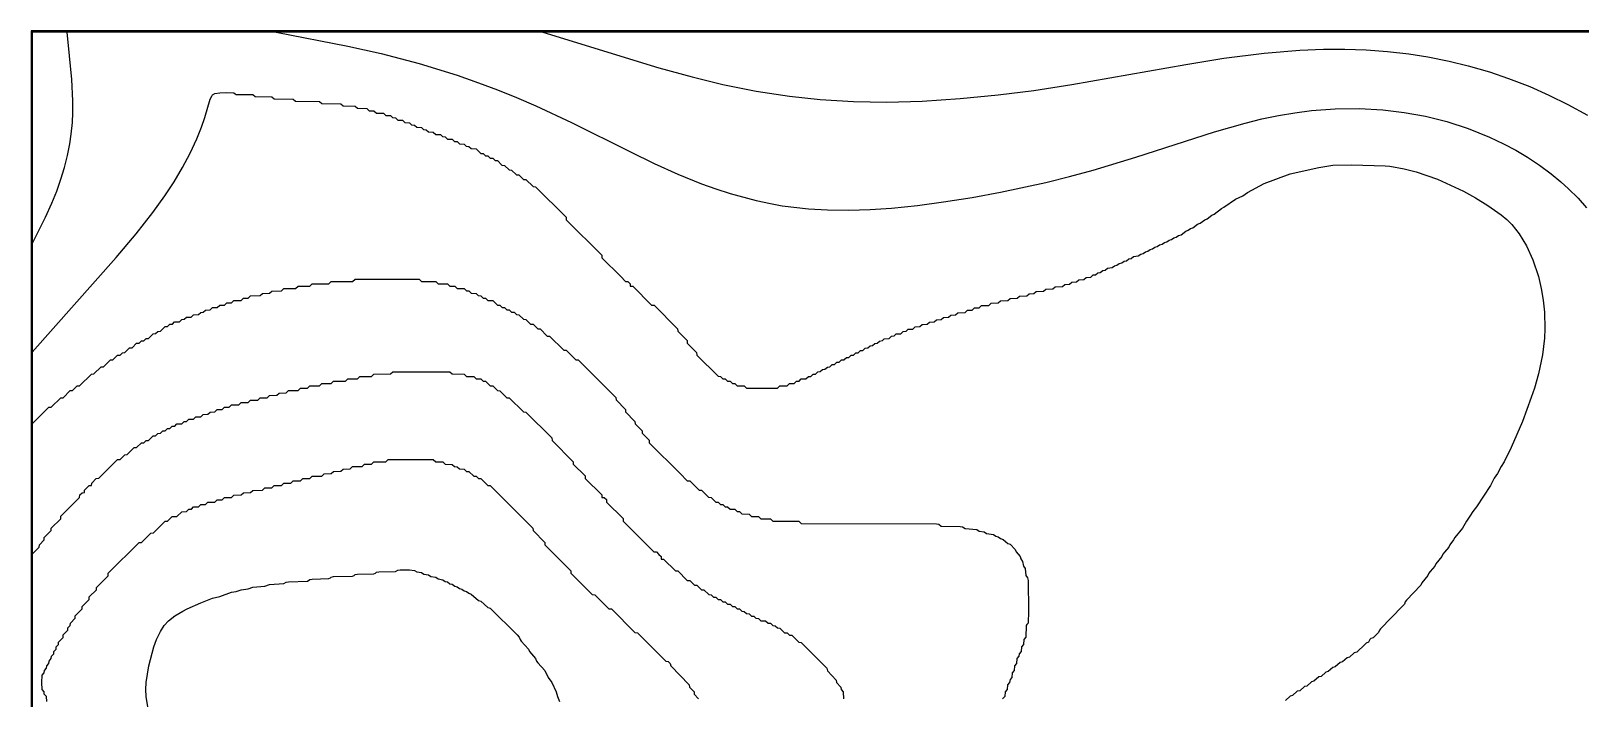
# Model space of a CAD drawing. Header units: millimetres. Extents: x 0 to 600000, y 0 to 540000.
# Drawn here: x 0 to 163252, y 469728 to 540000 of the extents above; entities that cross this region are included whole.
import ezdxf

# ---------------------------------------------------------------- set-up
doc = ezdxf.new("R2010")
doc.units = ezdxf.units.MM
for name, color, linetype in [('CONTOUR_44', 5, 'Continuous'), ('CONTOUR_45', 5, 'Continuous'), ('CONTOUR_46', 150, 'Continuous'), ('CONTOUR_47', 150, 'Continuous'), ('CONTOUR_48', 130, 'Continuous'), ('CONTOUR_49', 90, 'Continuous'), ('CONTOUR_50', 90, 'Continuous'), ('MODEL_BOUNDARY', 7, 'Continuous')]:
    doc.layers.add(name, color=color, linetype=linetype)

msp = doc.modelspace()

# ---------------------------------------------------------------- linework, layer by layer
at = {"layer": 'CONTOUR_44'}
msp.add_polyline3d([(125, 123, 44000), (599875, 124, 44000), (599876, 539875, 44000), (125, 539876, 44000), (125, 123, 44000)], close=True, dxfattribs=at)
msp.add_polyline3d([(12360, 468375, 44000), (12144, 469875, 44000), (12098, 470625, 44000), (12127, 471375, 44000), (12398, 473125, 44000), (12926, 475125, 44000), (13201, 475875, 44000), (13625, 476735, 44000), (14034, 477375, 44000), (14483, 477875, 44000), (15148, 478375, 44000), (15981, 478875, 44000), (16452, 479125, 44000), (17875, 479768, 44000), (19125, 480235, 44000), (19875, 480421, 44000), (21125, 480866, 44000), (21625, 480949, 44000), (22125, 481134, 44000), (22875, 481224, 44000), (23375, 481409, 44000), (24625, 481503, 44000), (25125, 481695, 44000), (26625, 481775, 44000), (26875, 481915, 44000), (27125, 481975, 44000), (29125, 482044, 44000), (29375, 482204, 44000), (29625, 482252, 44000), (31375, 482303, 44000), (31528, 482375, 44000), (31625, 482472, 44000), (31875, 482514, 44000), (33875, 482558, 44000), (34020, 482625, 44000), (34125, 482730, 44000), (34375, 482770, 44000), (36125, 482806, 44000), (36277, 482875, 44000), (36375, 482973, 44000), (36625, 483014, 44000), (38375, 483045, 44000), (38625, 483194, 44000), (38875, 483240, 44000), (39875, 483243, 44000), (40375, 483166, 44000), (40625, 483023, 44000), (41125, 482941, 44000), (41375, 482780, 44000), (41875, 482698, 44000), (42125, 482532, 44000), (42625, 482448, 44000), (42875, 482280, 44000), (43375, 482188, 44000), (43625, 482017, 44000), (43875, 481953, 44000), (44125, 481770, 44000), (44375, 481707, 44000), (44625, 481521, 44000), (44875, 481457, 44000), (45125, 481270, 44000), (45375, 481203, 44000), (45625, 481017, 44000), (45875, 480946, 44000), (46125, 480759, 44000), (46375, 480676, 44000), (47125, 480018, 44000), (47375, 479937, 44000), (48125, 479265, 44000), (48375, 479179, 44000), (51194, 476375, 44000), (51416, 476125, 44000), (51507, 475875, 44000), (51625, 475721, 44000), (52407, 474875, 44000), (52501, 474625, 44000), (53148, 473875, 44000), (53244, 473625, 44000), (53375, 473448, 44000), (54105, 472625, 44000), (54473, 471875, 44000), (54841, 471375, 44000), (55327, 470375, 44000), (55458, 469875, 44000), (55651, 469375, 44000)], dxfattribs=at)
at = {"layer": 'CONTOUR_45'}
msp.add_polyline3d([(125, 123, 45000), (599875, 124, 45000), (599876, 539875, 45000), (125, 539876, 45000), (125, 123, 45000)], close=True, dxfattribs=at)
msp.add_polyline3d([(1653, 469375, 45000), (1640, 469875, 45000), (1404, 470125, 45000), (1395, 470375, 45000), (1164, 470625, 45000), (1149, 471375, 45000), (1165, 472125, 45000), (1396, 472375, 45000), (1406, 472625, 45000), (1643, 472875, 45000), (1652, 473125, 45000), (1891, 473375, 45000), (1900, 473625, 45000), (2140, 473875, 45000), (2148, 474125, 45000), (2389, 474375, 45000), (2397, 474625, 45000), (2638, 474875, 45000), (2646, 475125, 45000), (2888, 475375, 45000), (2897, 475625, 45000), (3375, 476108, 45000), (3395, 476375, 45000), (3885, 476875, 45000), (3892, 477125, 45000), (4136, 477375, 45000), (4144, 477625, 45000), (4635, 478125, 45000), (4643, 478375, 45000), (5375, 479112, 45000), (5392, 479375, 45000), (6125, 480113, 45000), (6141, 480375, 45000), (6884, 481125, 45000), (6891, 481375, 45000), (8125, 482614, 45000), (8141, 482875, 45000), (11375, 486108, 45000), (11637, 486125, 45000), (12625, 487108, 45000), (12888, 487125, 45000), (14125, 488355, 45000), (14375, 488363, 45000), (14875, 488853, 45000), (15375, 488865, 45000), (15875, 489353, 45000), (16375, 489365, 45000), (16625, 489607, 45000), (16895, 489625, 45000), (17125, 489855, 45000), (17625, 489865, 45000), (17875, 490106, 45000), (18375, 490115, 45000), (18625, 490356, 45000), (19375, 490366, 45000), (19625, 490607, 45000), (20125, 490615, 45000), (20375, 490856, 45000), (21125, 490866, 45000), (21375, 491107, 45000), (22125, 491116, 45000), (22375, 491357, 45000), (23125, 491366, 45000), (23375, 491607, 45000), (24375, 491616, 45000), (24625, 491857, 45000), (25375, 491866, 45000), (25625, 492107, 45000), (26375, 492116, 45000), (26625, 492357, 45000), (27375, 492366, 45000), (27625, 492606, 45000), (28375, 492616, 45000), (28625, 492856, 45000), (29375, 492865, 45000), (29625, 493105, 45000), (30625, 493116, 45000), (30875, 493356, 45000), (31625, 493365, 45000), (31875, 493605, 45000), (32625, 493615, 45000), (32875, 493854, 45000), (33625, 493864, 45000), (33875, 494103, 45000), (34875, 494114, 45000), (35125, 494353, 45000), (35875, 494363, 45000), (36125, 494600, 45000), (37375, 494613, 45000), (37625, 494849, 45000), (41625, 494857, 45000), (42375, 494844, 45000), (42625, 494610, 45000), (43375, 494596, 45000), (43625, 494360, 45000), (44375, 494344, 45000), (44594, 494125, 45000), (44875, 494098, 45000), (45125, 493860, 45000), (45625, 493845, 45000), (45875, 493607, 45000), (46125, 493595, 45000), (46625, 493110, 45000), (46875, 493100, 45000), (47125, 492858, 45000), (47375, 492847, 45000), (48125, 492110, 45000), (48375, 492099, 45000), (52856, 487625, 45000), (52875, 487362, 45000), (54108, 486125, 45000), (54125, 485863, 45000), (56859, 483125, 45000), (56866, 482875, 45000), (57375, 482363, 45000), (59114, 480625, 45000), (59375, 480609, 45000), (60862, 479125, 45000), (61125, 479107, 45000), (63610, 476625, 45000), (63875, 476603, 45000), (66853, 473625, 45000), (67125, 473586, 45000), (67336, 473375, 45000), (67375, 473101, 45000), (69332, 471125, 45000), (69350, 470875, 45000), (69830, 470375, 45000), (69848, 470125, 45000), (70319, 469625, 45000)], dxfattribs=at)
at = {"layer": 'CONTOUR_46'}
msp.add_polyline3d([(599876, 539875, 46000), (125, 539875, 46000), (125, 484614, 46000), (139, 484875, 46000), (875, 485615, 46000), (888, 485875, 46000), (1383, 486375, 46000), (1389, 486625, 46000), (2133, 487375, 46000), (2139, 487625, 46000), (3125, 488614, 46000), (3140, 488875, 46000), (5125, 490864, 46000), (5143, 491125, 46000), (5375, 491357, 46000), (5634, 491375, 46000), (5641, 491625, 46000), (6125, 492109, 46000), (6384, 492125, 46000), (6391, 492375, 46000), (6875, 492858, 46000), (7136, 492875, 46000), (9125, 494858, 46000), (9375, 494865, 46000), (9875, 495359, 46000), (10125, 495366, 46000), (10875, 496108, 46000), (11125, 496115, 46000), (11625, 496608, 46000), (11875, 496615, 46000), (12125, 496860, 46000), (12375, 496866, 46000), (12875, 497358, 46000), (13125, 497365, 46000), (13375, 497609, 46000), (13625, 497615, 46000), (13875, 497859, 46000), (14125, 497865, 46000), (14375, 498109, 46000), (14625, 498115, 46000), (14875, 498359, 46000), (15143, 498375, 46000), (15375, 498607, 46000), (15875, 498616, 46000), (16125, 498859, 46000), (16392, 498875, 46000), (16625, 499108, 46000), (17125, 499116, 46000), (17375, 499358, 46000), (17875, 499366, 46000), (18125, 499609, 46000), (18625, 499616, 46000), (18875, 499859, 46000), (19375, 499866, 46000), (19625, 500109, 46000), (20125, 500116, 46000), (20375, 500358, 46000), (20875, 500366, 46000), (21125, 500608, 46000), (21875, 500617, 46000), (22125, 500858, 46000), (22875, 500867, 46000), (23125, 501108, 46000), (23875, 501117, 46000), (24125, 501358, 46000), (24875, 501367, 46000), (25125, 501608, 46000), (25875, 501617, 46000), (26125, 501858, 46000), (26875, 501867, 46000), (27125, 502108, 46000), (28125, 502117, 46000), (28375, 502359, 46000), (29125, 502367, 46000), (29375, 502608, 46000), (30375, 502617, 46000), (30625, 502858, 46000), (31625, 502867, 46000), (31875, 503108, 46000), (33125, 503117, 46000), (33375, 503358, 46000), (34375, 503367, 46000), (34625, 503607, 46000), (35875, 503617, 46000), (36125, 503857, 46000), (37875, 503866, 46000), (38125, 504106, 46000), (44125, 504103, 46000), (44375, 503865, 46000), (45625, 503852, 46000), (45875, 503614, 46000), (46625, 503601, 46000), (46875, 503363, 46000), (47375, 503351, 46000), (47625, 503111, 46000), (47875, 503101, 46000), (48375, 502613, 46000), (48625, 502604, 46000), (49125, 502113, 46000), (49375, 502104, 46000), (50125, 501364, 46000), (50375, 501356, 46000), (51875, 499865, 46000), (52125, 499858, 46000), (54859, 497125, 46000), (54875, 496864, 46000), (57110, 494625, 46000), (57117, 494375, 46000), (58361, 493125, 46000), (58375, 492865, 46000), (60112, 491125, 46000), (60125, 490867, 46000), (60375, 490859, 46000), (60609, 490625, 46000), (60625, 490365, 46000), (62362, 488625, 46000), (62375, 488366, 46000), (65616, 485125, 46000), (65875, 485111, 46000), (66125, 484862, 46000), (66362, 484625, 46000), (66375, 484368, 46000), (66625, 484363, 46000), (67866, 483125, 46000), (68125, 483112, 46000), (69116, 482125, 46000), (69375, 482112, 46000), (69875, 481617, 46000), (70125, 481612, 46000), (70625, 481117, 46000), (70875, 481112, 46000), (71375, 480617, 46000), (71625, 480612, 46000), (71875, 480367, 46000), (72125, 480361, 46000), (72375, 480116, 46000), (72625, 480111, 46000), (72875, 479866, 46000), (73125, 479860, 46000), (73375, 479616, 46000), (73625, 479610, 46000), (73875, 479365, 46000), (74125, 479359, 46000), (74375, 479115, 46000), (74625, 479108, 46000), (74875, 478864, 46000), (75125, 478858, 46000), (75375, 478614, 46000), (75625, 478607, 46000), (75875, 478363, 46000), (76125, 478356, 46000), (76356, 478125, 46000), (76625, 478106, 46000), (76875, 477863, 46000), (77375, 477850, 46000), (77625, 477610, 46000), (77875, 477600, 46000), (78125, 477359, 46000), (78375, 477349, 46000), (78625, 477108, 46000), (78875, 477095, 46000), (79375, 476608, 46000), (79625, 476596, 46000), (79875, 476355, 46000), (80125, 476340, 46000), (80875, 475604, 46000), (81125, 475587, 46000), (83827, 472875, 46000), (83875, 472588, 46000), (84816, 471625, 46000), (84840, 471375, 46000), (85306, 470875, 46000), (85333, 470625, 46000), (85550, 470375, 46000), (85588, 469625, 46000)], dxfattribs=at)
at = {"layer": 'CONTOUR_47'}
msp.add_polyline3d([(599876, 539875, 47000), (125, 539875, 47000), (125, 498612, 47000), (1875, 500358, 47000), (2138, 500375, 47000), (3125, 501358, 47000), (3375, 501365, 47000), (4125, 502108, 47000), (4375, 502116, 47000), (4875, 502610, 47000), (5125, 502616, 47000), (6375, 503858, 47000), (6625, 503865, 47000), (7375, 504608, 47000), (7625, 504615, 47000), (8375, 505357, 47000), (8625, 505365, 47000), (9125, 505857, 47000), (9375, 505864, 47000), (9625, 506109, 47000), (9875, 506115, 47000), (10375, 506608, 47000), (10639, 506625, 47000), (11125, 507107, 47000), (11375, 507114, 47000), (11625, 507358, 47000), (11875, 507365, 47000), (12125, 507609, 47000), (12375, 507615, 47000), (12875, 508106, 47000), (13125, 508114, 47000), (13375, 508358, 47000), (13625, 508365, 47000), (14125, 508855, 47000), (14375, 508863, 47000), (14625, 509106, 47000), (14895, 509125, 47000), (15125, 509355, 47000), (15625, 509365, 47000), (15875, 509607, 47000), (16145, 509625, 47000), (16375, 509855, 47000), (16875, 509865, 47000), (17125, 510106, 47000), (17625, 510115, 47000), (17875, 510358, 47000), (18145, 510375, 47000), (18375, 510605, 47000), (18875, 510615, 47000), (19125, 510856, 47000), (19625, 510865, 47000), (19875, 511106, 47000), (20375, 511115, 47000), (20625, 511356, 47000), (21125, 511365, 47000), (21375, 511605, 47000), (22125, 511615, 47000), (22375, 511856, 47000), (22875, 511865, 47000), (23125, 512104, 47000), (24125, 512116, 47000), (24375, 512356, 47000), (25125, 512365, 47000), (25375, 512605, 47000), (26375, 512615, 47000), (26625, 512855, 47000), (27875, 512866, 47000), (28125, 513105, 47000), (29375, 513116, 47000), (29625, 513355, 47000), (31375, 513366, 47000), (31625, 513605, 47000), (33875, 513616, 47000), (34125, 513855, 47000), (37625, 513864, 47000), (40875, 513855, 47000), (41125, 513616, 47000), (42625, 513605, 47000), (42875, 513366, 47000), (43875, 513355, 47000), (44125, 513115, 47000), (44625, 513107, 47000), (44875, 512866, 47000), (45625, 512855, 47000), (45855, 512625, 47000), (46125, 512608, 47000), (46375, 512366, 47000), (46875, 512357, 47000), (47107, 512125, 47000), (47375, 512109, 47000), (47625, 511865, 47000), (47875, 511860, 47000), (48125, 511616, 47000), (48625, 511606, 47000), (49125, 511116, 47000), (49375, 511110, 47000), (49625, 510866, 47000), (49875, 510860, 47000), (50125, 510616, 47000), (50375, 510610, 47000), (50625, 510366, 47000), (50875, 510360, 47000), (51125, 510115, 47000), (51375, 510109, 47000), (51862, 509625, 47000), (52125, 509610, 47000), (52625, 509116, 47000), (52875, 509110, 47000), (53375, 508616, 47000), (53625, 508610, 47000), (54375, 507866, 47000), (54625, 507860, 47000), (56115, 506375, 47000), (56375, 506361, 47000), (57375, 505367, 47000), (57625, 505360, 47000), (61610, 501375, 47000), (61617, 501125, 47000), (62611, 500125, 47000), (62617, 499875, 47000), (63611, 498875, 47000), (63617, 498625, 47000), (64362, 497875, 47000), (64368, 497625, 47000), (65113, 496875, 47000), (65125, 496616, 47000), (68365, 493375, 47000), (69125, 492618, 47000), (69375, 492612, 47000), (70366, 491625, 47000), (70625, 491613, 47000), (71366, 490875, 47000), (71625, 490863, 47000), (72125, 490368, 47000), (72375, 490364, 47000), (72625, 490118, 47000), (72875, 490114, 47000), (73114, 489875, 47000), (73375, 489864, 47000), (73625, 489618, 47000), (74125, 489612, 47000), (74362, 489375, 47000), (74625, 489363, 47000), (74875, 489119, 47000), (75625, 489111, 47000), (75875, 488868, 47000), (76625, 488860, 47000), (76875, 488618, 47000), (77875, 488609, 47000), (78125, 488368, 47000), (80875, 488355, 47000), (81125, 488116, 47000), (95375, 488072, 47000), (95625, 488052, 47000), (95875, 487840, 47000), (97875, 487804, 47000), (98125, 487774, 47000), (98375, 487576, 47000), (99625, 487498, 47000), (99875, 487309, 47000), (100375, 487247, 47000), (100625, 487056, 47000), (101375, 486957, 47000), (101625, 486775, 47000), (101875, 486712, 47000), (102125, 486519, 47000), (102375, 486442, 47000), (102875, 486011, 47000), (103125, 485920, 47000), (103665, 485375, 47000), (103757, 485125, 47000), (104175, 484625, 47000), (104256, 484375, 47000), (104431, 484125, 47000), (104530, 483625, 47000), (104698, 483375, 47000), (104794, 482625, 47000), (104961, 482375, 47000), (105010, 482125, 47000), (105058, 478875, 47000), (105017, 477625, 47000), (104875, 477483, 47000), (104826, 477375, 47000), (104775, 476125, 47000), (104576, 475875, 47000), (104539, 475375, 47000), (104331, 475125, 47000), (104294, 474625, 47000), (104081, 474375, 47000), (104058, 474125, 47000), (103839, 473875, 47000), (103808, 473375, 47000), (103590, 473125, 47000), (103561, 472625, 47000), (103342, 472375, 47000), (103311, 471875, 47000), (103125, 471689, 47000), (103070, 471375, 47000), (102845, 471125, 47000), (102818, 470625, 47000), (102594, 470375, 47000), (102565, 469875, 47000), (102339, 469625, 47000)], dxfattribs=at)
at = {"layer": 'CONTOUR_48'}
msp.add_polyline3d([(599875, 539875, 48000), (125, 539875, 48000), (125, 506163, 48000), (8978, 516125, 48000), (11076, 518625, 48000), (12829, 520875, 48000), (14081, 522625, 48000), (15066, 524125, 48000), (15961, 525625, 48000), (16762, 527125, 48000), (17460, 528625, 48000), (17960, 529875, 48000), (18304, 530875, 48000), (18875, 532801, 48000), (19029, 533125, 48000), (19125, 533264, 48000), (19375, 533399, 48000), (19875, 533488, 48000), (20625, 533528, 48000), (21375, 533499, 48000), (21499, 533375, 48000), (21625, 533323, 48000), (23375, 533297, 48000), (23625, 533091, 48000), (25375, 533065, 48000), (25625, 532848, 48000), (27625, 532824, 48000), (27875, 532602, 48000), (30375, 532579, 48000), (30625, 532354, 48000), (32625, 532330, 48000), (32875, 532104, 48000), (34125, 532082, 48000), (34375, 531854, 48000), (35375, 531832, 48000), (35625, 531603, 48000), (36125, 531586, 48000), (36375, 531355, 48000), (37125, 531335, 48000), (37375, 531104, 48000), (37875, 531086, 48000), (38086, 530875, 48000), (38375, 530841, 48000), (38625, 530607, 48000), (39125, 530590, 48000), (39375, 530356, 48000), (39875, 530339, 48000), (40089, 530125, 48000), (40375, 530094, 48000), (40625, 529858, 48000), (41125, 529841, 48000), (41341, 529625, 48000), (41625, 529596, 48000), (41875, 529359, 48000), (42375, 529344, 48000), (42625, 529108, 48000), (43125, 529092, 48000), (43342, 528875, 48000), (43625, 528846, 48000), (43875, 528609, 48000), (44375, 528593, 48000), (44593, 528375, 48000), (44875, 528346, 48000), (45125, 528109, 48000), (45625, 528093, 48000), (45843, 527875, 48000), (46125, 527846, 48000), (46375, 527608, 48000), (46875, 527589, 48000), (47375, 527108, 48000), (47625, 527097, 48000), (47875, 526858, 48000), (48125, 526847, 48000), (48375, 526607, 48000), (48625, 526596, 48000), (48875, 526357, 48000), (49125, 526344, 48000), (49601, 525875, 48000), (49875, 525846, 48000), (50375, 525359, 48000), (50625, 525347, 48000), (51125, 524859, 48000), (51375, 524847, 48000), (51875, 524359, 48000), (52125, 524347, 48000), (52875, 523609, 48000), (53125, 523597, 48000), (56352, 520375, 48000), (56375, 520109, 48000), (60106, 516375, 48000), (60125, 516112, 48000), (62112, 514125, 48000), (62625, 513614, 48000), (62875, 513604, 48000), (63104, 513375, 48000), (63115, 513125, 48000), (63375, 513108, 48000), (65362, 511125, 48000), (65625, 511107, 48000), (68107, 508625, 48000), (68115, 508375, 48000), (69108, 507375, 48000), (69125, 507113, 48000), (70109, 506125, 48000), (70125, 505864, 48000), (72365, 503625, 48000), (72625, 503613, 48000), (72875, 503367, 48000), (73125, 503362, 48000), (73375, 503117, 48000), (73625, 503112, 48000), (73875, 502867, 48000), (74125, 502863, 48000), (74375, 502618, 48000), (75125, 502611, 48000), (75375, 502368, 48000), (78625, 502367, 48000), (78875, 502608, 48000), (79625, 502616, 48000), (79875, 502857, 48000), (80375, 502865, 48000), (80625, 503106, 48000), (80897, 503125, 48000), (81125, 503353, 48000), (81625, 503364, 48000), (81875, 503605, 48000), (82125, 503612, 48000), (82375, 503853, 48000), (82625, 503861, 48000), (82875, 504102, 48000), (83125, 504110, 48000), (83375, 504351, 48000), (83625, 504360, 48000), (83875, 504600, 48000), (84125, 504609, 48000), (84375, 504849, 48000), (84625, 504859, 48000), (84875, 505098, 48000), (85125, 505108, 48000), (85375, 505347, 48000), (85625, 505357, 48000), (85875, 505596, 48000), (86125, 505607, 48000), (86375, 505845, 48000), (86625, 505856, 48000), (86875, 506094, 48000), (87125, 506106, 48000), (87375, 506343, 48000), (87625, 506355, 48000), (87875, 506592, 48000), (88125, 506605, 48000), (88375, 506841, 48000), (88625, 506854, 48000), (88875, 507090, 48000), (89125, 507103, 48000), (89375, 507338, 48000), (89666, 507375, 48000), (89875, 507584, 48000), (90375, 507604, 48000), (90625, 507838, 48000), (90917, 507875, 48000), (91125, 508083, 48000), (91625, 508104, 48000), (91875, 508336, 48000), (92169, 508375, 48000), (92375, 508581, 48000), (92875, 508602, 48000), (93125, 508831, 48000), (93625, 508852, 48000), (93875, 509081, 48000), (94375, 509101, 48000), (94625, 509330, 48000), (95125, 509351, 48000), (95375, 509579, 48000), (95875, 509600, 48000), (96125, 509828, 48000), (96625, 509849, 48000), (96875, 510076, 48000), (97375, 510098, 48000), (97625, 510323, 48000), (98375, 510350, 48000), (98625, 510575, 48000), (99125, 510597, 48000), (99375, 510822, 48000), (99875, 510846, 48000), (100125, 511067, 48000), (100875, 511096, 48000), (101125, 511317, 48000), (101875, 511346, 48000), (102125, 511566, 48000), (102875, 511595, 48000), (103125, 511814, 48000), (103875, 511844, 48000), (104125, 512062, 48000), (104875, 512093, 48000), (105125, 512312, 48000), (105625, 512340, 48000), (105875, 512555, 48000), (106625, 512590, 48000), (106875, 512804, 48000), (107625, 512839, 48000), (107875, 513052, 48000), (108625, 513089, 48000), (108875, 513302, 48000), (109375, 513335, 48000), (109625, 513548, 48000), (110125, 513583, 48000), (110375, 513794, 48000), (110875, 513831, 48000), (111125, 514042, 48000), (111625, 514081, 48000), (111875, 514294, 48000), (112125, 514323, 48000), (112375, 514536, 48000), (112625, 514569, 48000), (112875, 514779, 48000), (113125, 514814, 48000), (113375, 515017, 48000), (113875, 515070, 48000), (114125, 515276, 48000), (114375, 515312, 48000), (114625, 515518, 48000), (114875, 515558, 48000), (115125, 515761, 48000), (115375, 515803, 48000), (115625, 516004, 48000), (115875, 516048, 48000), (116125, 516241, 48000), (116625, 516307, 48000), (116875, 516503, 48000), (117125, 516548, 48000), (117375, 516744, 48000), (117625, 516793, 48000), (117875, 516987, 48000), (118125, 517039, 48000), (118375, 517231, 48000), (118625, 517285, 48000), (118875, 517475, 48000), (119125, 517531, 48000), (119375, 517719, 48000), (119625, 517777, 48000), (119875, 517963, 48000), (120125, 518024, 48000), (120375, 518208, 48000), (120625, 518271, 48000), (120875, 518455, 48000), (121125, 518520, 48000), (121625, 518918, 48000), (121875, 519000, 48000), (122125, 519178, 48000), (122375, 519255, 48000), (122875, 519644, 48000), (123125, 519738, 48000), (123625, 520122, 48000), (123875, 520225, 48000), (124375, 520606, 48000), (124625, 520713, 48000), (125375, 521311, 48000), (125625, 521431, 48000), (126875, 522266, 48000), (127625, 522647, 48000), (128125, 522979, 48000), (129875, 523919, 48000), (132625, 524942, 48000), (135625, 525635, 48000), (137125, 525869, 48000), (139125, 525910, 48000), (142625, 525799, 48000), (143125, 525750, 48000), (144625, 525482, 48000), (145875, 525172, 48000), (148125, 524391, 48000), (150875, 523119, 48000), (152125, 522436, 48000), (153435, 521625, 48000), (154852, 520625, 48000), (155447, 520125, 48000), (155954, 519625, 48000), (156752, 518625, 48000), (157503, 517375, 48000), (158184, 515875, 48000), (158764, 514125, 48000), (159055, 512875, 48000), (159279, 511625, 48000), (159405, 510375, 48000), (159451, 508625, 48000), (159416, 507625, 48000), (159195, 505875, 48000), (158774, 503875, 48000), (158346, 502375, 48000), (158019, 501375, 48000), (157086, 498875, 48000), (155908, 496125, 48000), (155152, 494625, 48000), (154838, 494125, 48000), (154442, 493375, 48000), (154115, 492875, 48000), (153714, 492125, 48000), (152263, 489875, 48000), (151851, 489375, 48000), (151552, 488875, 48000), (151183, 488375, 48000), (150788, 487625, 48000), (149952, 486625, 48000), (149836, 486375, 48000), (149450, 485875, 48000), (149334, 485625, 48000), (148875, 485094, 48000), (148713, 484875, 48000), (148599, 484625, 48000), (147971, 483875, 48000), (147861, 483625, 48000), (147375, 483072, 48000), (147228, 482875, 48000), (147119, 482625, 48000), (146480, 481875, 48000), (146372, 481625, 48000), (144875, 480038, 48000), (144749, 479875, 48000), (144652, 479625, 48000), (144432, 479375, 48000), (142125, 477018, 48000), (142012, 476875, 48000), (141920, 476625, 48000), (141625, 476310, 48000), (141375, 476074, 48000), (141125, 475983, 48000), (141012, 475875, 48000), (140875, 475605, 48000), (140625, 475492, 48000), (140484, 475375, 48000), (139625, 474555, 48000), (139375, 474476, 48000), (138875, 474036, 48000), (138625, 473967, 48000), (138125, 473525, 48000), (137875, 473461, 48000), (137375, 473015, 48000), (137125, 472956, 48000), (136625, 472508, 48000), (136375, 472451, 48000), (135875, 472001, 48000), (135625, 471947, 48000), (135125, 471495, 48000), (134875, 471444, 48000), (134375, 470990, 48000), (134125, 470941, 48000), (133625, 470486, 48000), (133375, 470439, 48000), (132875, 469983, 48000), (132625, 469937, 48000), (132125, 469483, 48000)], dxfattribs=at)
at = {"layer": 'CONTOUR_49'}
msp.add_polyline3d([(125, 517577, 49000), (1539, 520375, 49000), (2209, 521875, 49000), (2711, 523125, 49000), (3156, 524375, 49000), (3539, 525625, 49000), (3855, 526875, 49000), (4101, 528125, 49000), (4248, 529125, 49000), (4367, 530375, 49000), (4413, 531375, 49000), (4414, 532625, 49000), (4288, 534875, 49000), (3799, 539875, 49000), (125, 539875, 49000), (125, 517577, 49000)], close=True, dxfattribs=at)
msp.add_polyline3d([(599875, 539875, 49000), (25836, 539875, 49000), (33375, 538394, 49000), (36875, 537624, 49000), (40875, 536571, 49000), (44875, 535330, 49000), (47125, 534552, 49000), (49125, 533806, 49000), (51125, 533005, 49000), (53174, 532125, 49000), (56915, 530375, 49000), (63125, 527257, 49000), (65625, 526044, 49000), (68125, 524914, 49000), (70625, 523900, 49000), (72125, 523358, 49000), (73625, 522870, 49000), (76375, 522129, 49000), (77875, 521812, 49000), (79125, 521596, 49000), (81875, 521267, 49000), (83875, 521148, 49000), (86125, 521122, 49000), (88375, 521194, 49000), (90625, 521350, 49000), (93375, 521632, 49000), (96125, 521996, 49000), (99125, 522472, 49000), (102125, 523021, 49000), (106875, 524047, 49000), (109375, 524668, 49000), (111875, 525346, 49000), (116375, 526695, 49000), (124645, 529375, 49000), (127875, 530304, 49000), (129625, 530734, 49000), (131375, 531100, 49000), (133125, 531394, 49000), (134875, 531615, 49000), (137375, 531796, 49000), (139875, 531820, 49000), (142375, 531689, 49000), (144625, 531428, 49000), (146875, 531018, 49000), (149125, 530449, 49000), (151375, 529716, 49000), (153625, 528811, 49000), (155080, 528125, 49000), (156375, 527441, 49000), (157625, 526704, 49000), (158875, 525880, 49000), (160125, 524951, 49000), (161120, 524125, 49000), (161943, 523375, 49000), (162940, 522375, 49000), (163843, 521375, 49000)], dxfattribs=at)
at = {"layer": 'CONTOUR_50'}
msp.add_polyline3d([(335848, 539875, 50000), (53912, 539875, 50000), (66125, 536131, 50000), (69625, 535166, 50000), (72875, 534377, 50000), (76375, 533671, 50000), (79875, 533130, 50000), (83125, 532782, 50000), (86625, 532570, 50000), (90125, 532515, 50000), (93875, 532612, 50000), (97875, 532871, 50000), (101875, 533268, 50000), (105625, 533748, 50000), (109625, 534356, 50000), (121625, 536475, 50000), (125626, 537125, 50000), (129875, 537674, 50000), (133625, 537985, 50000), (136125, 538082, 50000), (138375, 538087, 50000), (140625, 538008, 50000), (142875, 537841, 50000), (145125, 537581, 50000), (147125, 537269, 50000), (149375, 536822, 50000), (151375, 536336, 50000), (153625, 535685, 50000), (155625, 535011, 50000), (157875, 534138, 50000), (159875, 533256, 50000), (161875, 532268, 50000), (163948, 531125, 50000)], dxfattribs=at)
at = {"layer": 'MODEL_BOUNDARY'}
msp.add_polyline3d([(0, 0, 43000), (600000, 0, 43000), (600000, 540000, 43000), (0, 540000, 43000)], close=True, dxfattribs=at)

doc.saveas('drawing.dxf')
